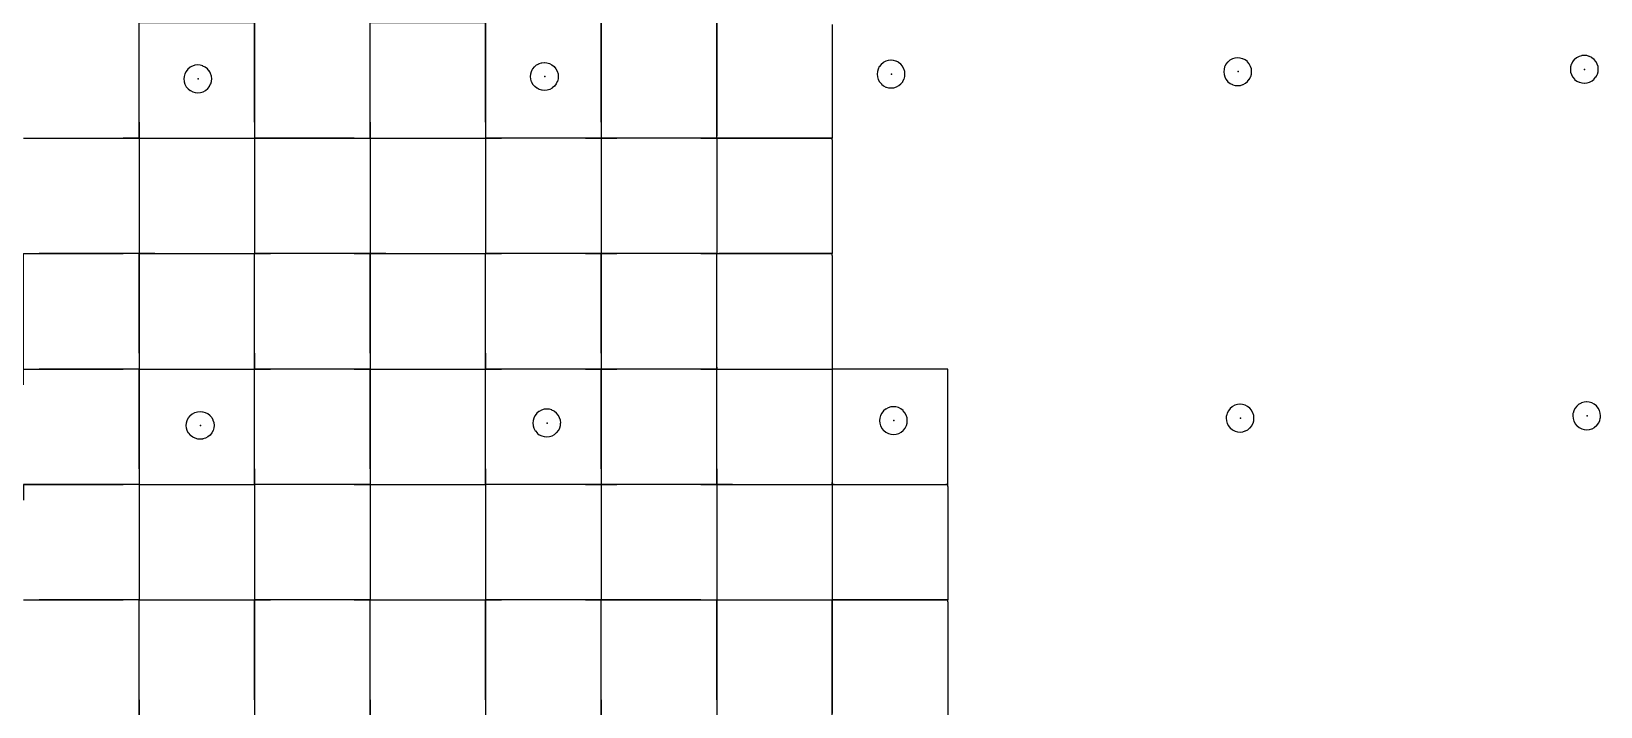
# Model space of a CAD drawing. Header units: metres. Extents: x 0 to 438, y -24 to 612.
# Drawn here: x 135.6 to 257.8, y 468.7 to 521.3 of the extents above; entities that cross this region are included whole.
import ezdxf

# ---------------------------------------------------------------- set-up
doc = ezdxf.new("R2010")
doc.units = ezdxf.units.M
doc.layers.add('LAYER_01_CUT', color=7, linetype='Continuous')
doc.layers.add('LAYER_04_GRID', color=7, linetype='Continuous')

msp = doc.modelspace()

# ---------------------------------------------------------------- linework, layer by layer
at = {"layer": 'LAYER_01_CUT'}
for points in [[(144, 520.77), (144, 522), (145.23, 522), (153, 522), (153, 520.77), (153, 513), (153, 511.77)], [(144, 514.23), (144, 522)], [(153, 514.23), (153, 522)], [(162, 520.77), (162, 522), (163.23, 522), (171, 522), (171, 520.77), (171, 513), (171, 511.77)], [(162, 514.23), (162, 522)], [(171, 514.23), (171, 522)], [(181.23, 522), (180, 522), (180, 520.77), (180, 513), (180, 511.77), (180, 504), (180, 502.77), (180, 495), (180, 493.77), (180, 486), (180, 484.77)], [(180, 514.23), (180, 522)], [(189, 520.77), (189, 522), (189, 513.15)], [(144, 513), (144, 520.77)], [(162, 513), (162, 520.77)], [(189, 513), (189, 520.77)], [(198, 521.85), (198, 513)], [(148.99, 516.61), (149.18, 516.71), (149.19, 516.71), (149.35, 516.85), (149.36, 516.85), (149.49, 517.02), (149.49, 517.03), (149.58, 517.21), (149.59, 517.22), (149.64, 517.41), (149.64, 517.42), (149.66, 517.61), (149.66, 517.61), (149.64, 517.81), (149.64, 517.82), (149.58, 518.02), (149.58, 518.03), (149.48, 518.21), (149.47, 518.22), (149.33, 518.38), (149.33, 518.39), (149.16, 518.52), (149.16, 518.52), (148.97, 518.61), (148.96, 518.62), (148.77, 518.67), (148.76, 518.67), (148.58, 518.69), (148.57, 518.69), (148.37, 518.67), (148.36, 518.67), (148.17, 518.61), (148.16, 518.61), (147.97, 518.51), (147.97, 518.5), (147.8, 518.37), (147.8, 518.36), (147.67, 518.19), (147.66, 518.19), (147.57, 518), (147.56, 517.99), (147.51, 517.8), (147.51, 517.79), (147.49, 517.61), (147.49, 517.6), (147.51, 517.4), (147.51, 517.39), (147.57, 517.2), (147.58, 517.19), (147.68, 517), (147.68, 517), (147.82, 516.83), (147.82, 516.83), (147.99, 516.7), (148, 516.69), (148.18, 516.6), (148.19, 516.6), (148.38, 516.54), (148.39, 516.54), (148.58, 516.52), (148.58, 516.52), (148.78, 516.54), (148.79, 516.55), (148.99, 516.61), (148.99, 516.61)], [(176.64, 518.01), (176.64, 518), (176.66, 517.8), (176.66, 517.79), (176.64, 517.61), (176.64, 517.6), (176.59, 517.41), (176.58, 517.4), (176.49, 517.21), (176.49, 517.21), (176.35, 517.04), (176.35, 517.04), (176.19, 516.9), (176.18, 516.89), (175.99, 516.79), (175.99, 516.79), (175.79, 516.73), (175.78, 516.73), (175.58, 516.71), (175.58, 516.71), (175.39, 516.73), (175.38, 516.73), (175.19, 516.78), (175.18, 516.79), (175, 516.88), (174.99, 516.88), (174.82, 517.01), (174.82, 517.02), (174.68, 517.18), (174.68, 517.19), (174.58, 517.37), (174.57, 517.38), (174.51, 517.58), (174.51, 517.59), (174.49, 517.79), (174.49, 517.79), (174.51, 517.98), (174.51, 517.99), (174.56, 518.18), (174.57, 518.19), (174.66, 518.37), (174.67, 518.38), (174.8, 518.55), (174.8, 518.55), (174.96, 518.69), (174.97, 518.69), (175.16, 518.79), (175.17, 518.8), (175.36, 518.86), (175.37, 518.86), (175.57, 518.88), (175.58, 518.88), (175.76, 518.86), (175.77, 518.86), (175.96, 518.81), (175.97, 518.8), (176.16, 518.71), (176.16, 518.7), (176.33, 518.57), (176.33, 518.57), (176.47, 518.4), (176.47, 518.4), (176.57, 518.21), (176.58, 518.2), (176.64, 518.01)], [(203.33, 518.76), (203.16, 518.89), (203.15, 518.9), (202.97, 518.99), (202.96, 518.99), (202.77, 519.04), (202.76, 519.05), (202.58, 519.06), (202.57, 519.06), (202.37, 519.04), (202.36, 519.04), (202.17, 518.98), (202.16, 518.98), (201.97, 518.88), (201.96, 518.87), (201.8, 518.74), (201.8, 518.73), (201.67, 518.57), (201.66, 518.56), (201.57, 518.37), (201.56, 518.37), (201.51, 518.18), (201.51, 518.17), (201.49, 517.98), (201.49, 517.97), (201.51, 517.77), (201.51, 517.77), (201.57, 517.57), (201.58, 517.56), (201.68, 517.38), (201.68, 517.37), (201.82, 517.21), (201.82, 517.2), (201.99, 517.07), (202, 517.06), (202.18, 516.97), (202.19, 516.97), (202.38, 516.92), (202.39, 516.91), (202.58, 516.9), (202.58, 516.9), (202.78, 516.92), (202.79, 516.92), (202.99, 516.98), (202.99, 516.98), (203.18, 517.08), (203.19, 517.09), (203.35, 517.22), (203.35, 517.23), (203.49, 517.39), (203.49, 517.4), (203.58, 517.59), (203.59, 517.59), (203.64, 517.78), (203.64, 517.79), (203.66, 517.98), (203.66, 517.99), (203.64, 518.19), (203.64, 518.19), (203.58, 518.39), (203.57, 518.4), (203.47, 518.58), (203.47, 518.59), (203.33, 518.75), (203.33, 518.76)], [(228.79, 518.92), (228.66, 518.75), (228.66, 518.75), (228.57, 518.56), (228.56, 518.55), (228.51, 518.36), (228.51, 518.35), (228.49, 518.17), (228.49, 518.16), (228.51, 517.96), (228.51, 517.95), (228.57, 517.76), (228.57, 517.75), (228.68, 517.56), (228.68, 517.56), (228.82, 517.39), (228.82, 517.39), (228.99, 517.26), (228.99, 517.25), (229.18, 517.16), (229.19, 517.15), (229.38, 517.1), (229.39, 517.1), (229.57, 517.08), (229.58, 517.08), (229.78, 517.1), (229.79, 517.1), (229.98, 517.16), (229.99, 517.17), (230.18, 517.27), (230.18, 517.27), (230.35, 517.41), (230.35, 517.41), (230.48, 517.58), (230.49, 517.59), (230.58, 517.77), (230.59, 517.78), (230.64, 517.97), (230.64, 517.98), (230.66, 518.17), (230.66, 518.17), (230.64, 518.37), (230.64, 518.38), (230.58, 518.58), (230.57, 518.58), (230.47, 518.77), (230.47, 518.78), (230.33, 518.94), (230.33, 518.95), (230.16, 519.08), (230.15, 519.08), (229.97, 519.17), (229.96, 519.18), (229.77, 519.23), (229.76, 519.23), (229.57, 519.25), (229.57, 519.25), (229.37, 519.23), (229.36, 519.23), (229.16, 519.17), (229.16, 519.17), (228.97, 519.07), (228.96, 519.06), (228.8, 518.92), (228.79, 518.92)], [(257.35, 517.59), (257.35, 517.6), (257.48, 517.77), (257.49, 517.77), (257.58, 517.96), (257.59, 517.97), (257.64, 518.16), (257.64, 518.17), (257.66, 518.35), (257.66, 518.36), (257.64, 518.56), (257.64, 518.57), (257.58, 518.76), (257.57, 518.77), (257.47, 518.96), (257.47, 518.96), (257.33, 519.13), (257.33, 519.13), (257.16, 519.26), (257.15, 519.27), (256.97, 519.36), (256.96, 519.36), (256.77, 519.42), (256.76, 519.42), (256.57, 519.44), (256.57, 519.44), (256.37, 519.42), (256.36, 519.41), (256.16, 519.35), (256.16, 519.35), (255.97, 519.25), (255.96, 519.25), (255.8, 519.11), (255.79, 519.11), (255.66, 518.94), (255.66, 518.93), (255.57, 518.75), (255.56, 518.74), (255.51, 518.55), (255.51, 518.54), (255.49, 518.35), (255.49, 518.35), (255.51, 518.15), (255.51, 518.14), (255.57, 517.94), (255.57, 517.93), (255.68, 517.75), (255.68, 517.74), (255.82, 517.58), (255.82, 517.57), (255.99, 517.44), (255.99, 517.44), (256.18, 517.34), (256.19, 517.34), (256.38, 517.29), (256.39, 517.29), (256.57, 517.27), (256.58, 517.27), (256.78, 517.29), (256.79, 517.29), (256.98, 517.35), (256.99, 517.35), (257.18, 517.45), (257.18, 517.46), (257.35, 517.59)], [(144, 514.23), (144, 513)], [(153, 514.23), (153, 513)], [(162, 514.23), (162, 513)], [(171, 514.23), (171, 513)], [(180, 514.23), (180, 513)], [(135, 513), (136.23, 513)], [(135, 513), (142.77, 513)], [(136.23, 513), (144, 513), (144, 511.77)], [(144, 513), (142.77, 513)], [(144, 513), (144, 505.23)], [(144, 513), (145.23, 513)], [(144, 513), (151.77, 513)], [(145.23, 513), (153, 513)], [(151.77, 513), (153, 513)], [(160.77, 513), (153, 513)], [(153, 513), (153, 505.23)], [(153, 513), (154.23, 513)], [(154.23, 513), (162, 513), (162, 511.77)], [(160.77, 513), (162, 513)], [(162, 513), (162, 505.23)], [(162, 513), (163.23, 513)], [(162, 513), (169.77, 513)], [(163.23, 513), (171, 513)], [(169.77, 513), (171, 513)], [(178.77, 513), (171, 513)], [(171, 513), (171, 505.23)], [(171, 513), (172.23, 513)], [(180, 513), (172.23, 513)], [(178.77, 513), (180, 513)], [(187.77, 513), (180, 513)], [(180, 513), (180, 505.23)], [(180, 513), (181.23, 513)], [(189, 513), (181.23, 513)], [(187.77, 513), (189, 513)], [(189, 513), (189, 513.15)], [(198, 512.85), (198, 513), (197.85, 513), (189, 513), (189, 511.77)], [(189, 513), (189, 504.15)], [(189, 513), (189.15, 513)], [(189.15, 513), (198, 513)], [(198, 512.85), (198, 504)], [(144, 511.77), (144, 504)], [(153, 511.77), (153, 504)], [(162, 511.77), (162, 504)], [(171, 511.77), (171, 504)], [(189, 511.77), (189, 504)], [(144, 505.23), (144, 504)], [(153, 505.23), (153, 504)], [(162, 505.23), (162, 504)], [(171, 505.23), (171, 504)], [(180, 505.23), (180, 504)], [(135, 493.77), (135, 495), (135, 502.77), (135, 504), (136.23, 504)], [(135, 504), (142.77, 504)], [(144, 504), (136.23, 504)], [(144, 504), (142.77, 504)], [(145.23, 504), (144, 504), (144, 502.77), (144, 495), (144, 493.77), (144, 486), (144, 484.77)], [(144, 496.23), (144, 504)], [(144, 504), (151.77, 504)], [(145.23, 504), (153, 504)], [(151.77, 504), (153, 504)], [(153, 493.77), (153, 495), (153, 502.77), (153, 504), (154.23, 504)], [(160.77, 504), (153, 504)], [(153, 496.23), (153, 504)], [(162, 504), (154.23, 504)], [(160.77, 504), (162, 504)], [(163.23, 504), (162, 504), (162, 502.77), (162, 495), (162, 493.77), (162, 486), (162, 484.77)], [(162, 496.23), (162, 504)], [(162, 504), (169.77, 504)], [(163.23, 504), (171, 504)], [(169.77, 504), (171, 504)], [(171, 493.77), (171, 495), (171, 502.77), (171, 504), (172.23, 504)], [(178.77, 504), (171, 504)], [(171, 496.23), (171, 504)], [(180, 504), (172.23, 504)], [(178.77, 504), (180, 504)], [(187.77, 504), (180, 504)], [(180, 496.23), (180, 504)], [(180, 504), (181.23, 504)], [(189, 504), (181.23, 504)], [(187.77, 504), (189, 504)], [(189, 504.15), (189, 504)], [(189, 493.77), (189, 495), (189, 502.77), (189, 504), (197.85, 504), (198, 504), (189.15, 504)], [(189, 495.15), (189, 504)], [(189, 504), (189.15, 504)], [(198, 503.85), (198, 504)], [(198, 503.85), (198, 495)], [(144, 496.23), (144, 495)], [(153, 496.23), (153, 495)], [(162, 496.23), (162, 495)], [(171, 496.23), (171, 495)], [(180, 496.23), (180, 495)], [(189, 495.15), (189, 495)], [(135, 495), (136.23, 495)], [(135, 495), (142.77, 495)], [(144, 495), (136.23, 495)], [(144, 495), (142.77, 495)], [(144, 487.23), (144, 495)], [(144, 495), (145.23, 495)], [(144, 495), (151.77, 495)], [(145.23, 495), (153, 495)], [(151.77, 495), (153, 495)], [(160.77, 495), (153, 495)], [(153, 487.23), (153, 495)], [(153, 495), (154.23, 495)], [(162, 495), (154.23, 495)], [(160.77, 495), (162, 495)], [(162, 487.23), (162, 495)], [(162, 495), (163.23, 495)], [(162, 495), (169.77, 495)], [(163.23, 495), (171, 495)], [(169.77, 495), (171, 495)], [(178.77, 495), (171, 495)], [(171, 487.23), (171, 495)], [(171, 495), (172.23, 495)], [(180, 495), (172.23, 495)], [(178.77, 495), (180, 495)], [(187.77, 495), (180, 495)], [(180, 487.23), (180, 495)], [(180, 495), (181.23, 495)], [(189, 495), (181.23, 495)], [(187.77, 495), (189, 495)], [(189, 487.23), (189, 495)], [(189, 495), (190.23, 495)], [(189, 495), (197.85, 495)], [(190.23, 495), (198, 495)], [(197.85, 495), (198, 495)], [(207, 485.85), (207, 486), (207, 494.85), (207, 495), (198.15, 495), (198, 495), (198, 493.77), (198, 486), (198, 484.77)], [(198, 495), (198, 486.15)], [(153, 486), (153, 493.77)], [(171, 486), (171, 493.77)], [(189, 486), (189, 493.77)], [(147.76, 490.19), (147.76, 490.2), (147.7, 490.39), (147.7, 490.4), (147.68, 490.6), (147.68, 490.61), (147.7, 490.79), (147.7, 490.8), (147.75, 490.99), (147.75, 491), (147.85, 491.19), (147.85, 491.19), (147.98, 491.36), (147.99, 491.37), (148.15, 491.5), (148.16, 491.51), (148.34, 491.61), (148.35, 491.61), (148.55, 491.67), (148.56, 491.67), (148.76, 491.69), (148.76, 491.69), (148.95, 491.67), (148.96, 491.67), (149.15, 491.62), (149.16, 491.62), (149.34, 491.52), (149.35, 491.52), (149.52, 491.39), (149.52, 491.38), (149.66, 491.22), (149.66, 491.21), (149.76, 491.03), (149.76, 491.02), (149.82, 490.82), (149.83, 490.81), (149.85, 490.62), (149.85, 490.61), (149.83, 490.42), (149.83, 490.41), (149.77, 490.22), (149.77, 490.21), (149.68, 490.03), (149.67, 490.02), (149.54, 489.85), (149.54, 489.85), (149.37, 489.71), (149.37, 489.71), (149.18, 489.61), (149.17, 489.61), (148.98, 489.55), (148.97, 489.54), (148.77, 489.52), (148.76, 489.52), (148.58, 489.54), (148.57, 489.54), (148.38, 489.6), (148.37, 489.6), (148.18, 489.69), (148.18, 489.7), (148.01, 489.83), (148, 489.84), (147.87, 490), (147.86, 490), (147.76, 490.19)], [(174.7, 490.99), (174.69, 490.98), (174.68, 490.79), (174.68, 490.79), (174.7, 490.59), (174.7, 490.58), (174.76, 490.38), (174.76, 490.38), (174.86, 490.19), (174.87, 490.18), (175, 490.02), (175.01, 490.01), (175.18, 489.88), (175.18, 489.88), (175.37, 489.79), (175.38, 489.78), (175.57, 489.73), (175.57, 489.73), (175.76, 489.71), (175.77, 489.71), (175.97, 489.73), (175.98, 489.73), (176.17, 489.79), (176.18, 489.79), (176.36, 489.9), (176.37, 489.9), (176.53, 490.04), (176.54, 490.04), (176.67, 490.21), (176.68, 490.21), (176.77, 490.4), (176.77, 490.41), (176.83, 490.6), (176.83, 490.61), (176.84, 490.79), (176.85, 490.8), (176.82, 491), (176.82, 491.01), (176.76, 491.2), (176.76, 491.21), (176.66, 491.4), (176.66, 491.4), (176.52, 491.57), (176.51, 491.57), (176.35, 491.7), (176.34, 491.71), (176.16, 491.8), (176.15, 491.81), (175.96, 491.86), (175.95, 491.86), (175.76, 491.88), (175.75, 491.88), (175.56, 491.86), (175.55, 491.86), (175.35, 491.8), (175.34, 491.79), (175.16, 491.69), (175.15, 491.69), (174.99, 491.55), (174.98, 491.55), (174.85, 491.38), (174.85, 491.37), (174.75, 491.19), (174.75, 491.18), (174.7, 490.99)], [(203.34, 491.9), (203.16, 491.99), (203.15, 491.99), (202.96, 492.05), (202.95, 492.05), (202.76, 492.06), (202.75, 492.06), (202.56, 492.04), (202.55, 492.04), (202.35, 491.98), (202.34, 491.98), (202.16, 491.88), (202.15, 491.88), (201.99, 491.74), (201.98, 491.73), (201.85, 491.57), (201.85, 491.56), (201.75, 491.38), (201.75, 491.37), (201.7, 491.18), (201.69, 491.17), (201.68, 490.98), (201.68, 490.97), (201.7, 490.77), (201.7, 490.77), (201.76, 490.57), (201.76, 490.56), (201.86, 490.38), (201.87, 490.37), (202, 490.21), (202.01, 490.2), (202.17, 490.07), (202.18, 490.07), (202.37, 489.97), (202.37, 489.97), (202.57, 489.92), (202.57, 489.91), (202.76, 489.9), (202.77, 489.9), (202.97, 489.92), (202.98, 489.92), (203.17, 489.98), (203.18, 489.98), (203.36, 490.08), (203.37, 490.09), (203.53, 490.22), (203.54, 490.23), (203.67, 490.39), (203.68, 490.4), (203.77, 490.59), (203.77, 490.59), (203.83, 490.79), (203.83, 490.79), (203.84, 490.98), (203.84, 490.99), (203.82, 491.19), (203.82, 491.19), (203.76, 491.39), (203.76, 491.4), (203.66, 491.58), (203.66, 491.59), (203.52, 491.75), (203.51, 491.76), (203.35, 491.89), (203.34, 491.9)], [(229, 490.39), (229.01, 490.39), (229.17, 490.26), (229.18, 490.25), (229.37, 490.16), (229.37, 490.16), (229.57, 490.1), (229.57, 490.1), (229.76, 490.08), (229.77, 490.08), (229.97, 490.1), (229.98, 490.11), (230.17, 490.17), (230.18, 490.17), (230.36, 490.27), (230.37, 490.27), (230.53, 490.41), (230.54, 490.41), (230.67, 490.58), (230.68, 490.59), (230.77, 490.77), (230.77, 490.78), (230.83, 490.97), (230.83, 490.98), (230.84, 491.17), (230.84, 491.17), (230.82, 491.37), (230.82, 491.38), (230.76, 491.58), (230.76, 491.59), (230.66, 491.77), (230.66, 491.78), (230.52, 491.94), (230.51, 491.95), (230.35, 492.08), (230.34, 492.08), (230.16, 492.18), (230.15, 492.18), (229.96, 492.23), (229.95, 492.23), (229.76, 492.25), (229.75, 492.25), (229.55, 492.23), (229.55, 492.23), (229.35, 492.17), (229.34, 492.17), (229.16, 492.07), (229.15, 492.06), (228.99, 491.93), (228.98, 491.92), (228.85, 491.75), (228.85, 491.75), (228.75, 491.56), (228.75, 491.55), (228.7, 491.36), (228.69, 491.35), (228.68, 491.17), (228.68, 491.16), (228.7, 490.96), (228.7, 490.95), (228.76, 490.76), (228.76, 490.75), (228.86, 490.56), (228.87, 490.56), (229, 490.39)], [(257.84, 491.36), (257.82, 491.56), (257.82, 491.57), (257.76, 491.76), (257.76, 491.77), (257.66, 491.96), (257.65, 491.96), (257.52, 492.13), (257.51, 492.13), (257.35, 492.26), (257.34, 492.27), (257.15, 492.36), (257.15, 492.37), (256.96, 492.42), (256.95, 492.42), (256.76, 492.44), (256.75, 492.44), (256.55, 492.42), (256.55, 492.42), (256.35, 492.36), (256.34, 492.35), (256.16, 492.25), (256.15, 492.25), (255.99, 492.11), (255.98, 492.11), (255.85, 491.94), (255.84, 491.93), (255.75, 491.75), (255.75, 491.74), (255.7, 491.55), (255.69, 491.54), (255.68, 491.35), (255.68, 491.35), (255.7, 491.15), (255.7, 491.14), (255.76, 490.94), (255.76, 490.93), (255.86, 490.75), (255.87, 490.74), (256, 490.58), (256.01, 490.57), (256.17, 490.44), (256.18, 490.44), (256.37, 490.35), (256.37, 490.34), (256.56, 490.29), (256.57, 490.29), (256.76, 490.27), (256.77, 490.27), (256.97, 490.29), (256.97, 490.29), (257.17, 490.35), (257.18, 490.35), (257.36, 490.45), (257.37, 490.46), (257.53, 490.6), (257.54, 490.6), (257.67, 490.77), (257.68, 490.77), (257.77, 490.96), (257.77, 490.97), (257.82, 491.16), (257.83, 491.17), (257.84, 491.35), (257.84, 491.36)], [(144, 487.23), (144, 486)], [(153, 487.23), (153, 486)], [(162, 487.23), (162, 486)], [(171, 487.23), (171, 486)], [(180, 487.23), (180, 486)], [(189, 487.23), (189, 486)], [(136.23, 486), (135, 486), (135, 484.77)], [(135, 486), (142.77, 486)], [(144, 486), (136.23, 486)], [(144, 486), (142.77, 486)], [(144, 486), (144, 478.23)], [(144, 486), (145.23, 486)], [(144, 486), (151.77, 486)], [(145.23, 486), (153, 486)], [(151.77, 486), (153, 486)], [(154.23, 486), (153, 486), (153, 484.77)], [(160.77, 486), (153, 486)], [(153, 486), (153, 478.23)], [(162, 486), (154.23, 486)], [(160.77, 486), (162, 486)], [(162, 486), (162, 478.23)], [(162, 486), (163.23, 486)], [(162, 486), (169.77, 486)], [(163.23, 486), (171, 486)], [(169.77, 486), (171, 486)], [(172.23, 486), (171, 486), (171, 484.77)], [(178.77, 486), (171, 486)], [(171, 486), (171, 478.23)], [(180, 486), (172.23, 486)], [(178.77, 486), (180, 486)], [(187.77, 486), (180, 486)], [(180, 486), (180, 478.23)], [(180, 486), (181.23, 486)], [(189, 486), (181.23, 486)], [(187.77, 486), (189, 486)], [(190.23, 486), (189, 486), (189, 484.77)], [(189, 486), (189, 478.23)], [(189, 486), (196.77, 486)], [(190.23, 486), (198, 486)], [(196.77, 486), (198, 486)], [(198, 486), (198, 486.15)], [(198.15, 486), (198, 486)], [(198, 486), (198, 477.15)], [(198, 486), (206.85, 486)], [(198.15, 486), (207, 486)], [(207, 486), (206.85, 486)], [(207, 485.85), (207, 477)], [(144, 484.77), (144, 477)], [(153, 484.77), (153, 477)], [(162, 484.77), (162, 477)], [(171, 484.77), (171, 477)], [(180, 484.77), (180, 477)], [(189, 484.77), (189, 477)], [(198, 484.77), (198, 477)], [(144, 478.23), (144, 477)], [(153, 478.23), (153, 477)], [(162, 478.23), (162, 477)], [(171, 478.23), (171, 477)], [(180, 478.23), (180, 477)], [(189, 478.23), (189, 477)], [(135, 477), (136.23, 477)], [(135, 477), (142.77, 477)], [(144, 477), (136.23, 477)], [(144, 477), (142.77, 477)], [(144, 466.77), (144, 468), (144, 475.77), (144, 477), (145.23, 477), (153, 477), (153, 475.77), (153, 468), (153, 466.77), (153, 459), (153, 457.77)], [(144, 469.23), (144, 477)], [(144, 477), (151.77, 477)], [(151.77, 477), (153, 477)], [(160.77, 477), (153, 477)], [(153, 469.23), (153, 477)], [(153, 477), (154.23, 477)], [(162, 477), (154.23, 477)], [(160.77, 477), (162, 477)], [(162, 466.77), (162, 468), (162, 475.77), (162, 477), (163.23, 477), (171, 477), (171, 475.77), (171, 468), (171, 466.77), (171, 459), (171, 457.77)], [(162, 469.23), (162, 477)], [(162, 477), (169.77, 477)], [(169.77, 477), (171, 477)], [(178.77, 477), (171, 477)], [(171, 469.23), (171, 477)], [(171, 477), (172.23, 477)], [(180, 477), (172.23, 477)], [(178.77, 477), (180, 477)], [(180, 466.77), (180, 468), (180, 475.77), (180, 477), (181.23, 477), (189, 477), (189, 475.77), (189, 468), (189, 466.77), (189, 459), (189, 457.77)], [(187.77, 477), (180, 477)], [(180, 469.23), (180, 477)], [(187.77, 477), (189, 477)], [(189, 469.23), (189, 477)], [(189, 477), (190.23, 477)], [(189, 477), (196.77, 477)], [(190.23, 477), (198, 477)], [(196.77, 477), (198, 477)], [(198, 477.15), (198, 477)], [(198, 466.77), (198, 468), (198, 475.77), (198, 477), (198, 468.15)], [(198.15, 477), (198, 477)], [(198, 477), (206.85, 477)], [(206.85, 477), (207, 477), (198.15, 477)], [(207, 476.85), (207, 477)], [(207, 476.85), (207, 468)], [(144, 469.23), (144, 468)], [(153, 469.23), (153, 468)], [(162, 469.23), (162, 468)], [(171, 469.23), (171, 468)], [(180, 469.23), (180, 468)], [(189, 469.23), (189, 468)]]:
    msp.add_lwpolyline(points, dxfattribs=at)
at = {"layer": 'LAYER_04_GRID'}
for p in [(256.6, 518.35), (148.6, 517.61), (175.6, 517.79), (202.6, 517.98), (229.6, 518.17), (256.79, 491.35), (148.79, 490.61), (175.79, 490.79), (202.79, 490.98), (229.79, 491.17)]:
    msp.add_point(p, dxfattribs=at)

doc.saveas('drawing.dxf')
